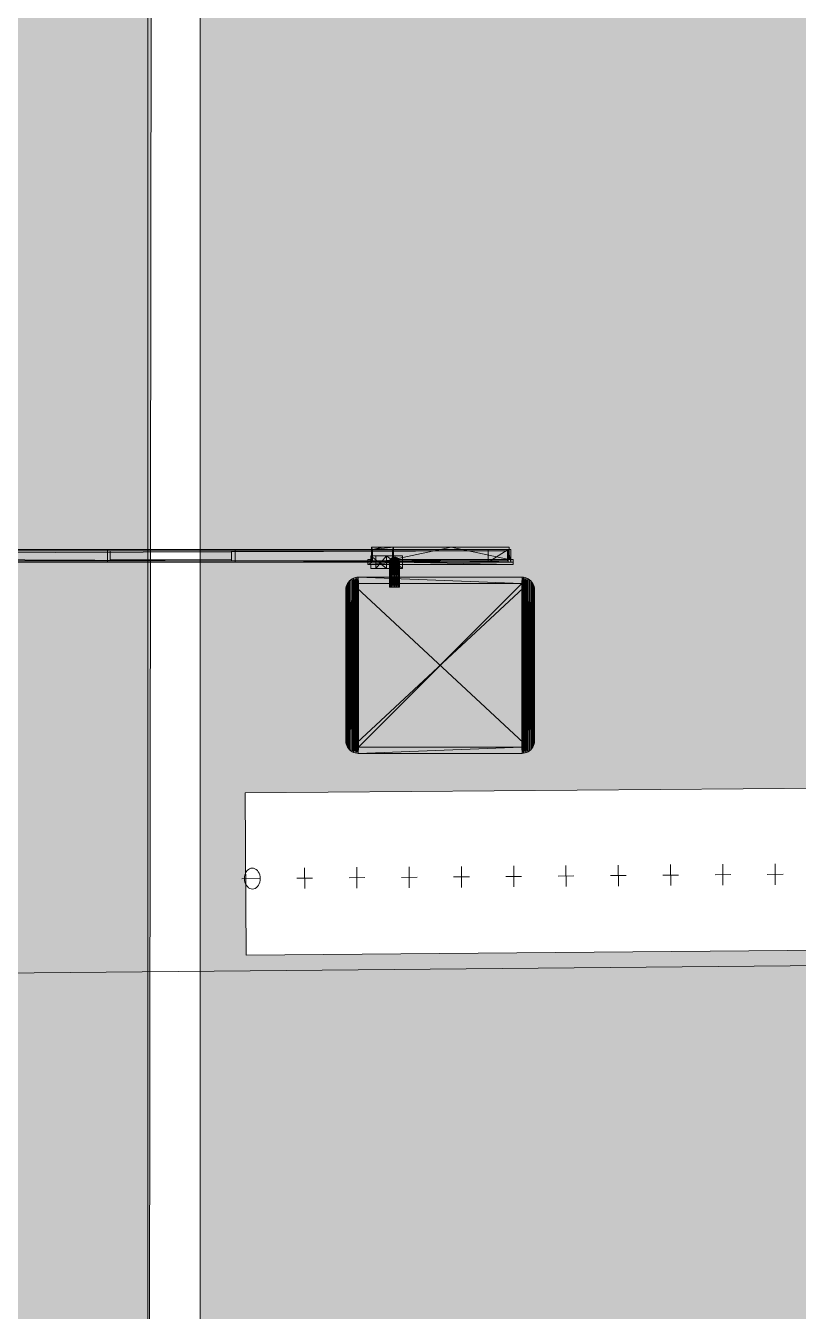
# Model space of a CAD drawing. Header units: millimetres. Extents: x 141848 to 1648660, y -465012 to -151356.
# Drawn here: x 217628 to 219102, y -272059 to -269607 of the extents above; entities that cross this region are included whole.
import ezdxf

# ---------------------------------------------------------------- set-up
doc = ezdxf.new("R2010")
doc.units = ezdxf.units.MM
doc.header["$MEASUREMENT"] = 0
doc.linetypes.add('Points tirets', pattern=[335.138881, 176.388884, -88.194442, 0, -70.555556])
doc.linetypes.add('Wipeout_Contour', pattern=[1000, 0, -1000])
for name, color, linetype in [('Divers - Dessin général', 7, 'Continuous'), ('Sols_ Dalles', 7, 'Continuous'), ('Structure - Murs extérieurs', 7, 'Continuous'), ('TopoAlt', 7, 'Continuous')]:
    doc.layers.add(name, color=color, linetype=linetype)

# ---------------------------------------------------------------- blocks, each defined once
blk = doc.blocks.new('Garde-corps_7_2')
at = {"color": 7, "linetype": 'Continuous', "lineweight": 5}
for p, q in [((218160.2, -271213.1), (218160.6, -271253.1)), ((218260, -271212.3), (218260.3, -271252.3)), ((218359.8, -271211.4), (218360.1, -271251.4)), ((218459.5, -271210.6), (218459.8, -271250.6)), ((218559.3, -271209.8), (218559.6, -271249.8)), ((218659, -271209), (218659.4, -271249)), ((218758.8, -271208.2), (218759.1, -271248.2)), ((218858.5, -271207.3), (218858.9, -271247.3)), ((218958.3, -271206.5), (218958.6, -271246.5)), ((219058.1, -271205.7), (219058.4, -271245.7)), ((218175.4, -271232.9), (218145.4, -271233.2)), ((218275.2, -271232.1), (218245.2, -271232.4)), ((218374.9, -271231.3), (218344.9, -271231.6)), ((218474.7, -271230.5), (218444.7, -271230.7)), ((218574.4, -271229.7), (218544.4, -271229.9)), ((218674.2, -271228.9), (218644.2, -271229.1)), ((218773.9, -271228), (218743.9, -271228.3)), ((218873.7, -271227.2), (218843.7, -271227.5)), ((218973.5, -271226.4), (218943.5, -271226.6)), ((219073.2, -271225.6), (219043.2, -271225.8))]:
    blk.add_line(p, q, dxfattribs=at)
at = {"color": 7, "linetype": 'Points tirets', "lineweight": 5}
blk.add_line((218040.7, -271234.1), (218075.7, -271233.8), dxfattribs=at)
at = {"color": 7, "linetype": 'Continuous', "lineweight": 5, "flags": 128}
blk.add_lwpolyline([(218060.8, -271253.9), (218063.4, -271253.6), (218065.9, -271252.6), (218068.3, -271251.2), (218070.4, -271249.1), (218072.3, -271246.7), (218073.7, -271243.8), (218074.8, -271240.6), (218075.5, -271237.2), (218075.7, -271233.8), (218075.4, -271230.3), (218074.7, -271226.9), (218073.6, -271223.8), (218072, -271220.9), (218070.2, -271218.5), (218068, -271216.5), (218065.6, -271215.1), (218063.1, -271214.2), (218060.5, -271213.9), (218057.9, -271214.2), (218055.4, -271215.1), (218053, -271216.6), (218050.9, -271218.7), (218049.1, -271221.1), (218047.6, -271224), (218046.5, -271227.2), (218045.9, -271230.5), (218045.7, -271234), (218045.9, -271237.5), (218046.6, -271240.8), (218047.7, -271244), (218049.3, -271246.8), (218051.1, -271249.3), (218053.3, -271251.3), (218055.7, -271252.7), (218058.2, -271253.6)], close=True, dxfattribs=at)
blk = doc.blocks.new('Garde-corps_9_2')
at = {"color": 7, "linetype": 'Continuous', "lineweight": 5}
for p, q in [((218160.2, -271213.1), (218160.6, -271253.1)), ((218260, -271212.3), (218260.3, -271252.3)), ((218359.8, -271211.4), (218360.1, -271251.4)), ((218459.5, -271210.6), (218459.8, -271250.6)), ((218559.3, -271209.8), (218559.6, -271249.8)), ((218659, -271209), (218659.4, -271249)), ((218758.8, -271208.2), (218759.1, -271248.2)), ((218858.5, -271207.3), (218858.9, -271247.3)), ((218958.3, -271206.5), (218958.6, -271246.5)), ((219058.1, -271205.7), (219058.4, -271245.7)), ((218175.4, -271232.9), (218145.4, -271233.2)), ((218275.2, -271232.1), (218245.2, -271232.4)), ((218374.9, -271231.3), (218344.9, -271231.6)), ((218474.7, -271230.5), (218444.7, -271230.7)), ((218574.4, -271229.7), (218544.4, -271229.9)), ((218674.2, -271228.9), (218644.2, -271229.1)), ((218773.9, -271228), (218743.9, -271228.3)), ((218873.7, -271227.2), (218843.7, -271227.5)), ((218973.5, -271226.4), (218943.5, -271226.6)), ((219073.2, -271225.6), (219043.2, -271225.8))]:
    blk.add_line(p, q, dxfattribs=at)
at = {"color": 7, "linetype": 'Points tirets', "lineweight": 5}
blk.add_line((218040.7, -271234.1), (218075.7, -271233.8), dxfattribs=at)
at = {"color": 7, "linetype": 'Continuous', "lineweight": 5, "flags": 128}
blk.add_lwpolyline([(218060.8, -271253.9), (218063.4, -271253.6), (218065.9, -271252.6), (218068.3, -271251.2), (218070.4, -271249.1), (218072.3, -271246.7), (218073.7, -271243.8), (218074.8, -271240.6), (218075.5, -271237.2), (218075.7, -271233.8), (218075.4, -271230.3), (218074.7, -271226.9), (218073.6, -271223.8), (218072, -271220.9), (218070.2, -271218.5), (218068, -271216.5), (218065.6, -271215.1), (218063.1, -271214.2), (218060.5, -271213.9), (218057.9, -271214.2), (218055.4, -271215.1), (218053, -271216.6), (218050.9, -271218.7), (218049.1, -271221.1), (218047.6, -271224), (218046.5, -271227.2), (218045.9, -271230.5), (218045.7, -271234), (218045.9, -271237.5), (218046.6, -271240.8), (218047.7, -271244), (218049.3, -271246.8), (218051.1, -271249.3), (218053.3, -271251.3), (218055.7, -271252.7), (218058.2, -271253.6)], close=True, dxfattribs=at)

msp = doc.modelspace()

# ---------------------------------------------------------------- hatches: boundary and pattern name
at = {"linetype": 'Continuous', "lineweight": 0, "true_color": 0x6f6f6f}
h = msp.add_hatch(color=8, dxfattribs=at)
h.paths.add_polyline_path([(141848.442, -275935.042), (141848.442, -295062.571), (269220.821, -293826.868), (269220.821, -270902.734), (268763.049, -270902.734), (254213.6, -271040.575), (254213.6, -163437.635), (153156.2, -163437.635), (153156.2, -271040.575), (153182.962, -271040.57), (153183.146, -272000.514, -0.40942736), (149183.681, -275935.042)])
h.paths.add_polyline_path([(158435.584, -260639.953), (155145.584, -260639.953), (155145.584, -248364.953), (155145.584, -243089.974), (155145.584, -242189.974), (158435.584, -242189.974)], flags=0)
h.paths.add_polyline_path([(196775.042, -260810.571), (196775.042, -222495.57), (186955.542, -222495.57), (186955.542, -218295.57), (196754.55, -218295.57), (196754.55, -208495.57), (196754.55, -204495.57), (193355.542, -204495.57), (193355.542, -201780.57), (193355.542, -195161.535), (195576.034, -195161.535), (195576.034, -189810.571), (217850.068, -189810.571), (217850.068, -262266.885), (245610.045, -262266.885), (245610.045, -253395.571), (245626.034, -253395.571), (246426.034, -253395.571), (247826.034, -253395.571), (247826.034, -248005.571), (247826.034, -246605.571), (245626.034, -246605.571), (245610.045, -246605.571), (245610.045, -171995.57), (212806.28, -171995.57), (161503.433, -171995.57), (161503.433, -193810.571), (161503.433, -230015.57), (161503.433, -260810.571)], flags=0)
h.paths.add_polyline_path([(162737.042, -269433.913, -0.09031866), (162858.773, -268727.623, -0.20144873), (163912.639, -267592.74, -0.10421145), (164718.006, -267415.055), (165317.979, -267409.371, -0.10404461), (166125.354, -267571.244, -0.23825546), (167284.257, -268953.318, -0.05518862), (167336.836, -269390.334), (167338.931, -269611.438), (167351.046, -270890.267), (167092.583, -271892.761, -0.26794919), (165370.083, -272909.124), (164770.11, -272914.808, -0.19371746), (163379.252, -272370.185, -0.07056876), (163028.663, -271931.262, -0.1316525), (162751.253, -270933.845)], flags=0)
h.paths.add_polyline_path([(173316.986, -273599.031), (173316.986, -273452.052), (173330.488, -267377.824, -0.3805567), (175316.986, -265609.826), (175394.714, -265609.826), (175394.714, -270609.826), (190394.714, -270609.826), (190394.714, -265609.826), (195356.191, -265609.826, -0.41421356), (196856.191, -267109.826), (196856.191, -273660.699, -0.34550161), (195137.285, -275433.432), (175327.752, -275599.002, -0.4157911)], flags=0)
h.paths.add_polyline_path([(205510.093, -271504.083, -0.13447393), (205230.948, -270484.937), (205230.948, -268984.937, -0.41421356), (207230.948, -266984.937), (207830.948, -266984.937, -0.41421356), (209830.948, -268984.937), (209830.948, -270484.937, -0.12882035), (209574.03, -271465.581, -0.27093629), (207830.948, -272484.937), (207230.948, -272484.937, -0.26498)], flags=0)
h.paths.add_polyline_path([(217862.687, -273329.325), (217869.949, -267730.336, -0.09856151), (218100.718, -266943.721), (218117.681, -266951.545, -0.258849), (219955.479, -265605.827), (219953.141, -265587.294), (220637.569, -265587.294), (220637.569, -265687.294), (220637.569, -270687.294), (250537.569, -270687.294), (250537.569, -265687.294), (252208.004, -265687.294), (254186.294, -265687.294), (254186.294, -267687.294), (254186.294, -271062.255, 0.00134576), (254186.323, -271073.021), (254197.209, -273095.233, -0.41421356), (252208.004, -275105.97), (243484.534, -275105.97, -0.00518896), (243431.438, -275116.103), (235447.992, -275196.191), (220071.012, -275253.24, -0.38655333), (217873.089, -273475.385, -0.02518922)], flags=0)
at = {"layer": 'Sols_ Dalles', "linetype": 'Continuous', "lineweight": 0, "true_color": 0x2e271c}
msp.add_hatch(color=250, dxfattribs=at).paths.add_polyline_path([(217961.309, -273253.269, 0.4157911), (219972.076, -275253.24), (252109.067, -275105.97, 0.41421356), (254098.272, -273095.233), (254087.386, -271073.021, -0.00134576), (254087.357, -271062.255), (254087.357, -267687.294), (254087.357, -265687.294), (250537.569, -265687.294), (250537.569, -270787.292), (250537.729, -271092.129), (250548.615, -273114.341), (220537.569, -273253.269), (220537.569, -270687.294), (220537.569, -265687.294), (219961.309, -265687.294, 0.25884891), (218113.763, -267154.752, 0.09856162), (217961.309, -267920.633)])

# ---------------------------------------------------------------- linework, layer by layer
at = {"color": 9, "linetype": 'Continuous', "lineweight": 5}
msp.add_lwpolyline([(217873.089, -273475.385, 0.38655333), (220071.012, -275253.24), (235447.992, -275196.191), (243431.438, -275116.103, 0.00518896), (243484.534, -275105.97), (252208.004, -275105.97, 0.41421356), (254197.209, -273095.233), (254186.323, -271073.021, -0.00134576), (254186.294, -271062.255), (254186.294, -267687.294), (254186.294, -265687.294), (252208.004, -265687.294), (250537.569, -265687.294), (250537.569, -270687.294), (220637.569, -270687.294), (220637.569, -265687.294), (220637.569, -265587.294), (219953.141, -265587.294), (219955.479, -265605.827, 0.258849), (218117.681, -266951.545), (218100.718, -266943.721, 0.09856151), (217869.949, -267730.336), (217862.687, -273329.325, 0.02518922)], format="xyb", close=True, dxfattribs=at)
at = {"color": 7, "linetype": 'Continuous', "lineweight": 20, "flags": 128}
for points in [[(218028.065, -270606.21), (213478.263, -270606.21)], [(218028.065, -270627.746), (213478.263, -270606.21)], [(217784.369, -270606.21), (218028.065, -270606.21)], [(218028.065, -270606.21), (217817.916, -270606.21)], [(218548.525, -270606.21), (218028.065, -270606.21)], [(218329.825, -270601.41), (218309.017, -270601.41), (218288.221, -270601.41)], [(218288.221, -270625.41), (218288.221, -270601.41)], [(218290.105, -270606.21), (218288.221, -270601.41)], [(218290.105, -270606.21), (218288.221, -270625.41)], [(218329.825, -270601.41), (218290.105, -270606.21)], [(218309.017, -270601.41), (218290.105, -270606.21)], [(218327.929, -270606.21), (218290.105, -270606.21)], [(218290.105, -270630.21), (218290.105, -270606.21)], [(218327.929, -270606.21), (218329.825, -270601.41)], [(218327.929, -270606.21), (218327.929, -270630.21)], [(218329.825, -270625.41), (218327.929, -270606.21)], [(218329.825, -270601.41), (218440.117, -270601.41), (218550.409, -270601.41)], [(218550.409, -270625.41), (218440.117, -270601.41), (218329.825, -270625.41)], [(218329.825, -270601.41), (218329.825, -270625.41)], [(218548.525, -270606.21), (218510.701, -270630.21)], [(218510.701, -270606.21), (218510.701, -270630.21)], [(218548.525, -270606.21), (218510.701, -270606.21)], [(218554.033, -270630.21), (218548.525, -270606.21)], [(218554.033, -270606.21), (218548.525, -270606.21)], [(218548.525, -270630.21), (218548.525, -270606.21)], [(218548.525, -270606.21), (218548.525, -270630.21)], [(218550.409, -270601.41), (218550.409, -270625.41)], [(218554.033, -270630.21), (218554.033, -270606.21)], [(213477.317, -270608.61), (218021.113, -270608.61)], [(218021.113, -270610.603), (213477.317, -270627.81)], [(213477.317, -270627.81), (218021.113, -270627.81)], [(218028.065, -270630.21), (213478.263, -270630.21)], [(218028.065, -270608.494), (217784.369, -270609.648)], [(217784.369, -270630.21), (218001.992, -270630.21)], [(217996.109, -270608.61), (217789.606, -270608.61)], [(218021.113, -270625.952), (217789.606, -270625.076)], [(218021.113, -270627.81), (217789.606, -270627.81)], [(218021.113, -270627.81), (217821.351, -270627.81)], [(218021.113, -270608.61), (218547.577, -270608.61)], [(218547.577, -270608.61), (218021.113, -270610.603)], [(218021.113, -270627.81), (218547.577, -270627.81)], [(218548.525, -270630.21), (218028.065, -270627.746)], [(218548.525, -270630.21), (218028.065, -270630.21)], [(218280.661, -270635.01), (218280.661, -270630.21), (218280.661, -270625.41)], [(218280.661, -270625.41), (218288.221, -270625.41)], [(218288.221, -270625.41), (218280.661, -270630.21)], [(218280.661, -270630.21), (218290.105, -270630.21), (218327.929, -270630.21), (218337.385, -270630.21)], [(218290.105, -270630.21), (218280.661, -270635.01)], [(218337.385, -270630.21), (218280.661, -270635.01)], [(218316.853, -270642.21), (218286.853, -270618.21)], [(218316.853, -270618.21), (218286.853, -270618.21)], [(218286.853, -270618.21), (218286.853, -270642.21)], [(218290.105, -270630.21), (218288.221, -270625.41)], [(218327.929, -270626.095), (218290.105, -270630.21)], [(218295.937, -270618.21), (218316.853, -270618.21)], [(218295.937, -270618.21), (218316.853, -270618.21)], [(218316.853, -270618.21), (218295.937, -270642.21)], [(218295.937, -270642.21), (218295.937, -270618.21)], [(218316.853, -270618.21), (218346.853, -270618.21)], [(218346.853, -270642.21), (218316.853, -270618.21)], [(218316.853, -270642.21), (218316.853, -270618.21)], [(218316.853, -270642.21), (218316.853, -270618.21)], [(218322.289, -270630.09), (218322.649, -270627.834), (218323.645, -270626.286), (218325.193, -270625.674)], [(218322.649, -270627.606), (218322.289, -270630.09)], [(218322.289, -270678.21), (218322.289, -270654.21), (218322.289, -270651.066), (218322.289, -270647.97), (218322.289, -270644.982), (218322.289, -270642.15), (218322.289, -270639.522), (218322.289, -270637.158), (218322.289, -270635.07), (218322.289, -270633.318), (218322.289, -270631.926), (218322.289, -270630.906), (218322.289, -270630.294), (218322.289, -270630.09)], [(218322.289, -270630.09), (218322.589, -270632.574)], [(218322.289, -270630.294), (218322.589, -270632.766), (218323.513, -270635.082), (218325.013, -270637.074), (218326.993, -270638.61), (218329.285, -270639.594), (218331.769, -270639.954), (218334.253, -270639.666), (218336.581, -270638.742), (218338.597, -270637.242), (218340.145, -270635.286), (218341.129, -270633.006), (218341.489, -270630.534)], [(218322.589, -270632.574), (218322.289, -270630.294)], [(218322.289, -270630.906), (218322.589, -270633.318), (218323.513, -270635.574), (218325.013, -270637.518), (218326.993, -270639.018), (218329.285, -270639.978), (218331.769, -270640.326), (218334.253, -270640.038), (218336.581, -270639.138), (218338.597, -270637.686), (218340.145, -270635.778), (218341.129, -270633.546), (218341.489, -270631.146)], [(218323.513, -270634.902), (218322.589, -270632.766), (218322.289, -270630.906)], [(218322.289, -270631.926), (218322.589, -270634.23), (218323.513, -270636.378), (218325.013, -270638.238), (218326.993, -270639.678), (218329.285, -270640.59), (218331.769, -270640.926), (218334.253, -270640.65), (218336.581, -270639.786), (218338.597, -270638.406), (218340.145, -270636.582), (218341.129, -270634.446), (218341.489, -270632.154)], [(218325.013, -270636.906), (218323.513, -270635.082), (218322.589, -270633.318), (218322.289, -270631.926)], [(218341.477, -270630.413), (218341.201, -270628.062), (218340.265, -270625.758), (218338.765, -270623.754), (218336.797, -270622.218), (218334.493, -270621.234), (218332.021, -270620.874), (218329.525, -270621.174), (218327.197, -270622.098), (218325.193, -270623.586), (218323.645, -270625.542), (218322.649, -270627.834), (218322.303, -270630.202)], [(218322.305, -270630.217), (218322.649, -270628.506), (218323.645, -270627.498), (218325.193, -270627.462)], [(218341.437, -270630.691), (218341.201, -270628.734), (218340.265, -270626.49), (218338.765, -270624.546), (218336.797, -270623.046), (218334.493, -270622.086), (218332.021, -270621.738), (218329.525, -270622.026), (218327.197, -270622.926), (218325.193, -270624.378), (218323.645, -270626.286), (218322.649, -270628.506), (218322.344, -270630.542)], [(218322.358, -270630.662), (218322.649, -270629.634), (218323.645, -270629.166), (218325.193, -270629.706)], [(218341.368, -270631.168), (218341.201, -270629.85), (218340.265, -270627.69), (218338.765, -270625.83), (218336.797, -270624.402), (218334.493, -270623.478), (218332.021, -270623.154), (218329.525, -270623.418), (218327.197, -270624.282), (218325.193, -270625.674), (218323.645, -270627.498), (218322.649, -270629.634), (218322.415, -270631.128)], [(218322.466, -270631.554), (218322.649, -270631.17), (218323.645, -270631.266), (218325.193, -270632.37)], [(218341.267, -270631.863), (218341.201, -270631.374), (218340.265, -270629.358), (218338.765, -270627.606), (218336.797, -270626.262), (218334.493, -270625.41), (218332.021, -270625.098), (218329.525, -270625.35), (218327.197, -270626.154), (218325.193, -270627.462), (218323.645, -270629.166), (218322.649, -270631.17), (218322.516, -270631.966)], [(218322.649, -270627.606), (218322.589, -270632.574)], [(218322.649, -270627.606), (218323.645, -270625.542), (218325.193, -270624.378)], [(218323.645, -270625.302), (218322.649, -270627.606)], [(218322.649, -270632.725), (218322.649, -270631.17), (218322.649, -270629.634), (218322.649, -270628.506), (218322.649, -270627.834), (218322.649, -270627.606)], [(218322.649, -270627.606), (218323.513, -270634.902)], [(218341.052, -270632.996), (218340.265, -270631.434), (218338.765, -270629.838), (218336.797, -270628.614), (218334.493, -270627.822), (218332.021, -270627.534), (218329.525, -270627.774), (218327.197, -270628.518), (218325.193, -270629.706), (218323.645, -270631.266), (218322.736, -270632.943)], [(218340.49, -270634.312), (218340.265, -270633.918), (218338.765, -270632.49), (218336.797, -270631.398), (218334.493, -270630.69), (218332.021, -270630.438), (218329.525, -270630.642), (218327.197, -270631.302), (218325.193, -270632.37), (218323.645, -270633.762), (218323.291, -270634.342)], [(218323.645, -270625.302), (218323.513, -270634.902)], [(218325.193, -270623.334), (218323.645, -270625.302)], [(218323.645, -270625.302), (218325.193, -270623.586)], [(218323.645, -270635.078), (218323.645, -270633.762), (218323.645, -270631.266), (218323.645, -270629.166), (218323.645, -270627.498), (218323.645, -270626.286), (218323.645, -270625.542), (218323.645, -270625.302)], [(218323.645, -270625.302), (218325.013, -270636.906)], [(218325.193, -270623.334), (218325.013, -270636.906)], [(218332.021, -270620.61), (218329.525, -270621.174), (218327.197, -270622.926), (218325.193, -270625.674)], [(218332.021, -270620.874), (218329.525, -270622.026), (218327.197, -270624.282), (218325.193, -270627.462)], [(218329.525, -270620.91), (218327.197, -270622.098), (218325.193, -270624.378)], [(218332.021, -270621.738), (218329.525, -270623.418), (218327.197, -270626.154), (218325.193, -270629.706)], [(218327.197, -270621.834), (218325.193, -270623.586)], [(218332.021, -270623.154), (218329.525, -270625.35), (218327.197, -270628.518), (218325.193, -270632.37)], [(218325.193, -270637.048), (218325.193, -270635.406), (218325.193, -270632.37), (218325.193, -270629.706), (218325.193, -270627.462), (218325.193, -270625.674), (218325.193, -270624.378), (218325.193, -270623.586), (218325.193, -270623.334)], [(218325.193, -270623.334), (218326.993, -270638.466)], [(218332.021, -270625.098), (218329.525, -270627.774), (218327.197, -270631.302), (218325.193, -270635.406)], [(218332.021, -270627.534), (218329.525, -270630.642), (218327.197, -270634.494), (218325.782, -270637.511)], [(218332.021, -270630.438), (218329.525, -270633.93), (218327.197, -270638.01), (218326.99, -270638.463)], [(218327.197, -270621.834), (218326.993, -270638.466)], [(218329.525, -270620.91), (218327.197, -270621.834)], [(218327.197, -270638.553), (218327.197, -270638.01), (218327.197, -270634.494), (218327.197, -270631.302), (218327.197, -270628.518), (218327.197, -270626.154), (218327.197, -270624.282), (218327.197, -270622.926), (218327.197, -270622.098), (218327.197, -270621.834)], [(218327.197, -270621.834), (218329.285, -270639.45)], [(218329.825, -270625.41), (218327.929, -270630.21)], [(218337.385, -270625.41), (218327.929, -270630.21)], [(218334.493, -270630.69), (218332.021, -270633.75), (218329.525, -270637.554), (218328.641, -270639.173)], [(218329.525, -270620.91), (218329.285, -270639.45)], [(218332.021, -270620.61), (218329.525, -270620.91), (218329.525, -270621.174), (218329.525, -270622.026), (218329.525, -270623.418), (218329.525, -270625.35), (218329.525, -270627.774), (218329.525, -270630.642), (218329.525, -270633.93), (218329.525, -270637.554), (218329.525, -270639.485)], [(218329.525, -270620.91), (218331.769, -270639.81)], [(218329.825, -270625.41), (218337.385, -270625.41)], [(218330.638, -270639.646), (218332.021, -270637.398), (218334.493, -270633.966), (218336.797, -270631.398), (218338.765, -270629.838), (218340.265, -270629.358), (218341.201, -270629.85), (218341.422, -270630.792)], [(218332.021, -270620.61), (218331.769, -270639.81)], [(218338.765, -270625.83), (218336.797, -270623.046), (218334.493, -270621.234), (218332.021, -270620.61)], [(218332.021, -270620.61), (218332.021, -270620.874), (218332.021, -270621.738), (218332.021, -270623.154), (218332.021, -270625.098), (218332.021, -270627.534), (218332.021, -270630.438), (218332.021, -270633.75), (218332.021, -270637.398), (218332.021, -270639.779)], [(218334.493, -270620.97), (218332.021, -270620.61)], [(218332.021, -270620.61), (218334.253, -270639.51)], [(218338.765, -270627.606), (218336.797, -270624.402), (218334.493, -270622.086), (218332.021, -270620.874)], [(218338.765, -270629.838), (218336.797, -270626.262), (218334.493, -270623.478), (218332.021, -270621.738)], [(218336.797, -270628.614), (218334.493, -270625.41), (218332.021, -270623.154)], [(218336.797, -270631.398), (218334.493, -270627.822), (218332.021, -270625.098)], [(218334.493, -270630.69), (218332.021, -270627.534)], [(218333.137, -270639.645), (218334.493, -270637.578), (218336.797, -270634.566), (218338.765, -270632.49), (218340.265, -270631.434), (218341.201, -270631.374), (218341.303, -270631.617)], [(218334.493, -270620.97), (218334.253, -270639.51)], [(218334.493, -270620.97), (218334.493, -270621.234), (218334.493, -270622.086), (218334.493, -270623.478), (218334.493, -270625.41), (218334.493, -270627.822), (218334.493, -270630.69), (218334.493, -270633.966), (218334.493, -270637.578), (218334.493, -270639.415)], [(218338.765, -270624.546), (218336.797, -270622.218), (218334.493, -270620.97)], [(218334.493, -270620.97), (218336.581, -270638.586)], [(218336.797, -270621.954), (218336.581, -270638.586)], [(218336.797, -270621.954), (218336.797, -270622.218), (218336.797, -270623.046), (218336.797, -270624.402), (218336.797, -270626.262), (218336.797, -270628.614), (218336.797, -270631.398), (218336.797, -270634.566), (218336.797, -270638.082), (218336.797, -270638.425)], [(218338.765, -270623.754), (218336.797, -270621.954)], [(218336.797, -270621.954), (218338.597, -270637.086)], [(218338.765, -270623.514), (218336.797, -270621.954)], [(218337.385, -270625.41), (218557.981, -270625.41)], [(218557.981, -270630.21), (218337.385, -270625.41)], [(218337.385, -270625.41), (218337.385, -270630.21), (218337.385, -270635.01)], [(218337.385, -270630.21), (218557.981, -270630.21)], [(218557.981, -270635.01), (218337.385, -270630.21)], [(218338.765, -270623.514), (218338.597, -270637.086)], [(218341.489, -270632.154), (218341.129, -270633.546), (218340.145, -270635.286), (218338.597, -270637.086)], [(218338.765, -270623.514), (218338.765, -270623.754), (218338.765, -270624.546), (218338.765, -270625.83), (218338.765, -270627.606), (218338.765, -270629.838), (218338.765, -270632.49), (218338.765, -270635.514), (218338.765, -270636.872)], [(218338.765, -270623.514), (218340.265, -270625.518)], [(218338.765, -270623.514), (218340.145, -270635.118)], [(218338.765, -270623.754), (218340.265, -270625.518)], [(218338.765, -270624.546), (218340.265, -270625.758), (218341.201, -270627.846)], [(218338.765, -270625.83), (218340.265, -270626.49), (218341.201, -270628.062), (218341.477, -270630.21)], [(218338.765, -270627.606), (218340.265, -270627.69), (218341.201, -270628.734), (218341.477, -270630.413)], [(218340.265, -270625.518), (218340.145, -270635.118)], [(218341.489, -270631.146), (218341.129, -270633.006), (218340.145, -270635.118)], [(218340.265, -270625.518), (218340.265, -270625.758), (218340.265, -270626.49), (218340.265, -270627.69), (218340.265, -270629.358), (218340.265, -270631.434), (218340.265, -270633.918), (218340.265, -270634.837)], [(218340.265, -270625.518), (218341.201, -270627.846)], [(218340.265, -270625.518), (218341.129, -270632.814)], [(218341.201, -270627.846), (218341.129, -270632.814)], [(218341.477, -270630.21), (218341.129, -270632.814)], [(218341.489, -270630.33), (218341.129, -270632.814)], [(218341.489, -270630.534), (218341.129, -270632.814)], [(218341.201, -270627.846), (218341.201, -270628.062), (218341.201, -270628.734), (218341.201, -270629.85), (218341.201, -270631.374), (218341.201, -270632.317)], [(218341.201, -270627.846), (218341.477, -270630.21)], [(218341.477, -270630.21), (218341.477, -270630.413)], [(218341.477, -270630.21), (218341.489, -270630.33)], [(218341.489, -270678.21), (218341.489, -270654.21), (218341.489, -270651.09), (218341.489, -270648.03), (218341.489, -270645.078), (218341.489, -270642.27), (218341.489, -270639.678), (218341.489, -270637.326), (218341.489, -270635.262), (218341.489, -270633.534), (218341.489, -270632.154), (218341.489, -270631.146), (218341.489, -270630.534), (218341.489, -270630.33)], [(218346.853, -270642.21), (218346.853, -270618.21)], [(218510.701, -270630.21), (218548.525, -270630.21)], [(218547.577, -270608.61), (218547.577, -270627.81)], [(218554.033, -270630.21), (218548.525, -270630.21)], [(218557.981, -270625.41), (218557.981, -270630.21), (218557.981, -270635.01)], [(218337.385, -270635.01), (218280.661, -270635.01)], [(218286.853, -270642.21), (218316.853, -270642.21)], [(218295.937, -270642.21), (218316.853, -270642.21)], [(218316.853, -270642.21), (218346.853, -270642.21)], [(218322.289, -270678.21), (218322.589, -270654.294), (218322.589, -270651.39), (218322.589, -270648.618), (218322.589, -270645.93), (218322.589, -270643.398), (218322.589, -270641.046), (218322.589, -270638.922), (218322.589, -270637.05), (218322.589, -270635.478), (218322.589, -270634.23), (218322.589, -270633.318), (218322.589, -270632.766), (218322.589, -270632.574)], [(218322.289, -270633.318), (218322.589, -270635.478), (218323.513, -270637.494), (218325.013, -270639.246), (218326.993, -270640.59), (218329.285, -270641.442), (218331.769, -270641.754), (218334.253, -270641.502), (218336.581, -270640.698), (218338.597, -270639.39), (218340.145, -270637.686), (218341.129, -270635.682), (218341.489, -270633.534)], [(218325.013, -270637.074), (218323.513, -270635.574), (218322.589, -270634.23), (218322.289, -270633.318)], [(218322.289, -270635.07), (218322.589, -270637.05), (218323.513, -270638.898), (218325.013, -270640.494), (218326.993, -270641.73), (218329.285, -270642.522), (218331.769, -270642.798), (218334.253, -270642.57), (218336.581, -270641.826), (218338.597, -270640.638), (218340.145, -270639.066), (218341.129, -270637.242), (218341.489, -270635.262)], [(218325.013, -270637.518), (218323.513, -270636.378), (218322.589, -270635.478), (218322.289, -270635.07)], [(218325.013, -270638.238), (218323.513, -270637.494), (218322.589, -270637.05), (218322.289, -270637.158)], [(218322.289, -270637.158), (218322.589, -270638.922), (218323.513, -270640.566), (218325.013, -270641.994), (218326.993, -270643.086), (218329.285, -270643.794), (218331.769, -270644.046), (218334.253, -270643.83), (218336.581, -270643.17), (218338.597, -270642.114), (218340.145, -270640.722), (218341.129, -270639.09), (218341.489, -270637.326)], [(218325.013, -270639.246), (218323.513, -270638.898), (218322.589, -270638.922), (218322.289, -270639.522)], [(218322.289, -270639.522), (218322.589, -270641.046), (218323.513, -270642.462), (218325.013, -270643.686), (218326.993, -270644.634), (218329.285, -270645.234), (218331.769, -270645.462), (218334.253, -270645.282), (218336.581, -270644.706), (218338.597, -270643.794), (218340.145, -270642.594), (218341.129, -270641.19), (218341.489, -270639.678)], [(218325.013, -270640.494), (218323.513, -270640.566), (218322.589, -270641.046), (218322.289, -270642.15)], [(218326.993, -270641.73), (218325.013, -270641.994), (218323.513, -270642.462), (218322.589, -270643.398), (218322.289, -270644.982)], [(218322.289, -270642.15), (218322.589, -270643.398), (218323.513, -270644.562), (218325.013, -270645.57), (218326.993, -270646.35), (218329.285, -270646.842), (218331.769, -270647.022), (218334.253, -270646.878), (218336.581, -270646.41), (218338.597, -270645.654), (218340.145, -270644.67), (218341.129, -270643.518), (218341.489, -270642.27)], [(218326.993, -270643.086), (218325.013, -270643.686), (218323.513, -270644.562), (218322.589, -270645.93), (218322.289, -270647.97)], [(218322.289, -270644.982), (218322.589, -270645.93), (218323.513, -270646.83), (218325.013, -270647.598), (218326.993, -270648.186), (218329.285, -270648.57), (218331.769, -270648.702), (218334.253, -270648.594), (218336.581, -270648.234), (218338.597, -270647.658), (218340.145, -270646.914), (218341.129, -270646.026), (218341.489, -270645.078)], [(218325.013, -270645.57), (218323.513, -270646.83), (218322.589, -270648.618), (218322.289, -270651.066)], [(218325.013, -270647.598), (218323.513, -270649.218), (218322.589, -270651.39), (218322.289, -270654.21)], [(218322.289, -270647.97), (218322.589, -270648.618), (218323.513, -270649.218), (218325.013, -270649.734), (218326.993, -270650.142), (218329.285, -270650.394), (218331.769, -270650.49), (218334.253, -270650.418), (218336.581, -270650.166), (218338.597, -270649.782), (218340.145, -270649.266), (218341.129, -270648.678), (218341.489, -270648.03)], [(218322.289, -270651.066), (218322.589, -270651.39), (218323.513, -270651.69), (218325.013, -270651.954), (218326.993, -270652.158), (218329.285, -270652.29), (218331.769, -270652.338), (218334.253, -270652.29), (218336.581, -270652.17), (218338.597, -270651.978), (218340.145, -270651.726), (218341.129, -270651.414), (218341.489, -270651.09)], [(218322.289, -270654.21), (218322.589, -270654.294), (218323.513, -270654.366), (218325.013, -270654.426), (218326.993, -270654.486), (218329.285, -270654.51), (218331.769, -270654.522), (218334.253, -270654.51), (218336.581, -270654.486), (218338.597, -270654.438), (218340.145, -270654.366), (218341.129, -270654.294), (218341.489, -270654.21)], [(218322.589, -270632.574), (218323.513, -270634.902)], [(218322.589, -270678.21), (218323.513, -270654.366), (218323.513, -270651.69), (218323.513, -270649.218), (218323.513, -270646.83), (218323.513, -270644.562), (218323.513, -270642.462), (218323.513, -270640.566), (218323.513, -270638.898), (218323.513, -270637.494), (218323.513, -270636.378), (218323.513, -270635.574), (218323.513, -270635.082), (218323.513, -270634.902)], [(218325.013, -270649.734), (218323.513, -270651.69), (218322.589, -270654.294)], [(218322.589, -270678.21), (218322.589, -270654.294)], [(218322.852, -270633.236), (218323.645, -270633.762), (218325.193, -270635.406)], [(218323.513, -270634.902), (218325.013, -270636.906)], [(218325.013, -270651.954), (218323.513, -270654.366)], [(218323.513, -270678.21), (218323.513, -270654.366)], [(218325.013, -270654.426), (218323.513, -270678.21)], [(218339.416, -270636.045), (218338.765, -270635.514), (218336.797, -270634.566), (218334.493, -270633.966), (218332.021, -270633.75), (218329.525, -270633.93), (218327.197, -270634.494), (218325.193, -270635.406), (218324.369, -270636.045)], [(218325.013, -270678.21), (218325.013, -270654.426), (218325.013, -270651.954), (218325.013, -270649.734), (218325.013, -270647.598), (218325.013, -270645.57), (218325.013, -270643.686), (218325.013, -270641.994), (218325.013, -270640.494), (218325.013, -270639.246), (218325.013, -270638.238), (218325.013, -270637.518), (218325.013, -270637.074), (218325.013, -270636.906)], [(218325.013, -270636.906), (218326.993, -270638.61), (218329.285, -270639.978), (218331.769, -270640.926)], [(218325.013, -270637.074), (218326.993, -270639.018), (218329.285, -270640.59), (218331.769, -270641.754)], [(218325.013, -270637.518), (218326.993, -270639.678), (218329.285, -270641.442), (218331.769, -270642.798)], [(218341.489, -270654.21), (218341.129, -270651.414), (218340.145, -270649.266), (218338.597, -270647.658), (218336.581, -270646.41), (218334.253, -270645.282), (218331.769, -270644.046), (218329.285, -270642.522), (218326.993, -270640.59), (218325.013, -270638.238)], [(218341.129, -270654.294), (218340.145, -270651.726), (218338.597, -270649.782), (218336.581, -270648.234), (218334.253, -270646.878), (218331.769, -270645.462), (218329.285, -270643.794), (218326.993, -270641.73), (218325.013, -270639.246)], [(218336.581, -270654.486), (218334.253, -270652.29), (218331.769, -270650.49), (218329.285, -270648.57), (218326.993, -270646.35), (218325.013, -270643.686)], [(218334.253, -270654.51), (218331.769, -270652.338), (218329.285, -270650.394), (218326.993, -270648.186), (218325.013, -270645.57)], [(218331.769, -270654.522), (218329.285, -270652.29), (218326.993, -270650.142), (218325.013, -270647.598)], [(218329.285, -270654.51), (218326.993, -270652.158), (218325.013, -270649.734)], [(218326.993, -270654.486), (218325.013, -270651.954)], [(218326.993, -270678.21), (218325.013, -270654.426)], [(218337.1, -270638.2), (218336.797, -270638.082), (218334.493, -270637.578), (218332.021, -270637.398), (218329.525, -270637.554), (218327.197, -270638.01), (218326.668, -270638.21)], [(218326.993, -270678.21), (218326.993, -270654.486), (218326.993, -270652.158), (218326.993, -270650.142), (218326.993, -270648.186), (218326.993, -270646.35), (218326.993, -270644.634), (218326.993, -270643.086), (218326.993, -270641.73), (218326.993, -270640.59), (218326.993, -270639.678), (218326.993, -270639.018), (218326.993, -270638.61), (218326.993, -270638.466)], [(218326.993, -270638.466), (218329.285, -270639.594), (218331.769, -270640.326)], [(218326.993, -270638.466), (218329.285, -270639.45), (218329.285, -270639.594), (218329.285, -270639.978), (218329.285, -270640.59), (218329.285, -270641.442), (218329.285, -270642.522), (218329.285, -270643.794), (218329.285, -270645.234), (218329.285, -270646.842), (218329.285, -270648.57), (218329.285, -270650.394), (218329.285, -270652.29), (218329.285, -270654.51), (218329.285, -270678.21)], [(218326.993, -270638.466), (218329.285, -270639.45)], [(218340.145, -270654.366), (218338.597, -270651.978), (218336.581, -270650.166), (218334.253, -270648.594), (218331.769, -270647.022), (218329.285, -270645.234), (218326.993, -270643.086)], [(218338.597, -270654.438), (218336.581, -270652.17), (218334.253, -270650.418), (218331.769, -270648.702), (218329.285, -270646.842), (218326.993, -270644.634)], [(218329.285, -270678.21), (218326.993, -270654.486)], [(218334.253, -270678.21), (218331.769, -270654.522), (218331.769, -270652.338), (218331.769, -270650.49), (218331.769, -270648.702), (218331.769, -270647.022), (218331.769, -270645.462), (218331.769, -270644.046), (218331.769, -270642.798), (218331.769, -270641.754), (218331.769, -270640.926), (218331.769, -270640.326), (218331.769, -270639.954), (218331.769, -270639.81), (218329.285, -270639.45)], [(218329.285, -270639.45), (218331.769, -270639.954)], [(218329.285, -270639.45), (218331.769, -270639.81)], [(218331.769, -270678.21), (218329.285, -270654.51)], [(218331.769, -270640.926), (218334.253, -270640.038), (218336.581, -270638.742), (218338.597, -270637.086)], [(218331.769, -270641.754), (218334.253, -270640.65), (218336.581, -270639.138), (218338.597, -270637.242)], [(218331.769, -270642.798), (218334.253, -270641.502), (218336.581, -270639.786), (218338.597, -270637.686)], [(218331.769, -270644.046), (218334.253, -270642.57), (218336.581, -270640.698), (218338.597, -270638.406)], [(218331.769, -270640.326), (218334.253, -270639.666), (218336.581, -270638.586)], [(218331.769, -270639.954), (218334.253, -270639.51)], [(218331.769, -270639.81), (218334.253, -270639.51)], [(218331.769, -270678.21), (218331.769, -270654.522)], [(218331.889, -270651.078), (218331.889, -270654.21)], [(218334.253, -270639.51), (218336.581, -270638.586)], [(218334.253, -270643.83), (218336.581, -270641.826), (218338.597, -270639.39)], [(218334.253, -270678.21), (218334.253, -270654.51), (218334.253, -270652.29), (218334.253, -270650.418), (218334.253, -270648.594), (218334.253, -270646.878), (218334.253, -270645.282), (218334.253, -270643.83), (218334.253, -270642.57), (218334.253, -270641.502), (218334.253, -270640.65), (218334.253, -270640.038), (218334.253, -270639.666), (218334.253, -270639.51)], [(218341.489, -270651.09), (218341.129, -270648.678), (218340.145, -270646.914), (218338.597, -270645.654), (218336.581, -270644.706), (218334.253, -270643.83)], [(218336.581, -270678.21), (218334.253, -270654.51)], [(218336.409, -270638.654), (218336.797, -270638.082), (218338.765, -270635.514), (218340.265, -270633.918), (218340.814, -270633.552)], [(218336.581, -270638.586), (218338.597, -270637.086)], [(218336.581, -270638.586), (218336.581, -270638.742), (218336.581, -270639.138), (218336.581, -270639.786), (218336.581, -270640.698), (218336.581, -270641.826), (218336.581, -270643.17), (218336.581, -270644.706), (218336.581, -270646.41), (218336.581, -270648.234), (218336.581, -270650.166), (218336.581, -270652.17), (218336.581, -270654.486), (218336.581, -270678.21)], [(218336.581, -270643.17), (218338.597, -270640.638)], [(218341.489, -270648.03), (218341.129, -270646.026), (218340.145, -270644.67), (218338.597, -270643.794), (218336.581, -270643.17)], [(218338.597, -270678.21), (218336.581, -270654.486)], [(218557.981, -270635.01), (218337.385, -270635.01)], [(218341.489, -270633.534), (218341.129, -270634.446), (218340.145, -270635.778), (218338.597, -270637.242)], [(218340.145, -270635.118), (218338.597, -270637.086)], [(218341.489, -270635.262), (218341.129, -270635.682), (218340.145, -270636.582), (218338.597, -270637.686)], [(218338.597, -270637.086), (218338.597, -270637.242), (218338.597, -270637.686), (218338.597, -270638.406), (218338.597, -270639.39), (218338.597, -270640.638), (218338.597, -270642.114), (218338.597, -270643.794), (218338.597, -270645.654), (218338.597, -270647.658), (218338.597, -270649.782), (218338.597, -270651.978), (218338.597, -270654.438), (218338.597, -270678.21)], [(218341.489, -270637.326), (218341.129, -270637.242), (218340.145, -270637.686), (218338.597, -270638.406)], [(218341.489, -270639.678), (218341.129, -270639.09), (218340.145, -270639.066), (218338.597, -270639.39)], [(218341.489, -270642.27), (218341.129, -270641.19), (218340.145, -270640.722), (218338.597, -270640.638)], [(218341.489, -270645.078), (218341.129, -270643.518), (218340.145, -270642.594), (218338.597, -270642.114)], [(218340.145, -270678.21), (218338.597, -270654.438)], [(218341.129, -270632.814), (218340.145, -270635.118)], [(218340.145, -270635.118), (218340.145, -270635.286), (218340.145, -270635.778), (218340.145, -270636.582), (218340.145, -270637.686), (218340.145, -270639.066), (218340.145, -270640.722), (218340.145, -270642.594), (218340.145, -270644.67), (218340.145, -270646.914), (218340.145, -270649.266), (218340.145, -270651.726), (218340.145, -270654.366), (218341.129, -270678.21)], [(218340.145, -270654.366), (218340.145, -270678.21)], [(218341.129, -270632.814), (218341.129, -270633.006), (218341.129, -270633.546), (218341.129, -270634.446), (218341.129, -270635.682), (218341.129, -270637.242), (218341.129, -270639.09), (218341.129, -270641.19), (218341.129, -270643.518), (218341.129, -270646.026), (218341.129, -270648.678), (218341.129, -270651.414), (218341.129, -270654.294), (218341.489, -270678.21)], [(218341.129, -270654.294), (218341.129, -270678.21)], [(218252.461, -270677.01), (218250.841, -270662.202)], [(218253.337, -270675.702), (218250.841, -270662.202)], [(218251.261, -270679.902), (218250.841, -270662.202)], [(218251.765, -270678.414), (218250.841, -270662.202)], [(218250.853, -270683.01), (218250.841, -270662.202)], [(218250.961, -270681.45), (218250.841, -270662.202)], [(218250.853, -270671.01), (218586.853, -270671.01)], [(218250.853, -270671.01), (218586.853, -270671.01)], [(218250.853, -270671.01), (218586.853, -270671.01)], [(218253.337, -270675.702), (218253.661, -270660.81)], [(218254.369, -270674.526), (218253.661, -270660.81)], [(218255.557, -270673.494), (218253.661, -270660.81)], [(218255.557, -270673.494), (218256.637, -270659.802)], [(218258.269, -270671.922), (218256.637, -270659.802)], [(218256.853, -270672.618), (218256.637, -270659.802)], [(218258.269, -270671.922), (218259.721, -270659.19)], [(218261.293, -270671.118), (218259.721, -270659.19)], [(218259.745, -270671.418), (218259.721, -270659.19)], [(218261.293, -270671.118), (218262.469, -270659.01)], [(218262.853, -270671.01), (218262.469, -270659.01)], [(218322.289, -270678.21), (218322.589, -270678.21), (218323.513, -270678.21), (218325.013, -270678.21), (218326.993, -270678.21), (218329.285, -270678.21), (218331.769, -270678.21), (218334.253, -270678.21), (218336.581, -270678.21), (218338.597, -270678.21), (218340.145, -270678.21), (218341.129, -270678.21), (218341.489, -270678.21)], [(218322.289, -270678.21), (218322.589, -270678.21), (218323.513, -270678.21), (218325.013, -270678.21), (218326.993, -270678.21), (218329.285, -270678.21), (218331.769, -270678.21), (218334.253, -270678.21), (218336.581, -270678.21), (218338.597, -270678.21), (218340.145, -270678.21), (218341.129, -270678.21), (218341.489, -270678.21)], [(218574.853, -270671.01), (218575.249, -270659.01)], [(218577.961, -270671.418), (218575.249, -270659.01)], [(218576.425, -270671.118), (218575.249, -270659.01)], [(218577.961, -270671.418), (218577.997, -270659.19)], [(218579.449, -270671.922), (218577.997, -270659.19)], [(218580.853, -270672.618), (218577.997, -270659.19)], [(218580.853, -270672.618), (218581.081, -270659.802)], [(218582.161, -270673.494), (218581.081, -270659.802)], [(218583.337, -270674.526), (218581.081, -270659.802)], [(218583.337, -270674.526), (218584.057, -270660.81)], [(218585.245, -270677.01), (218584.057, -270660.81)], [(218585.941, -270678.414), (218584.057, -270660.81)], [(218586.445, -270679.902), (218584.057, -270660.81)], [(218586.757, -270681.45), (218584.057, -270660.81)], [(218584.381, -270675.702), (218584.057, -270660.81)], [(218586.757, -270681.45), (218586.865, -270662.202)], [(218586.853, -270683.01), (218586.865, -270662.202)]]:
    msp.add_lwpolyline(points, dxfattribs=at)
at = {"color": 212, "linetype": 'Continuous', "lineweight": 5, "true_color": 0xcb00cc, "flags": 128}
for points in [[(217784.369, -270606.21), (217784.369, -270609.648), (217784.369, -270630.21)], [(218028.065, -270606.21), (217817.916, -270606.21), (217784.369, -270606.21)], [(218028.065, -270630.21), (218028.065, -270627.746), (218028.065, -270606.21)], [(217784.369, -270630.21), (218001.992, -270630.21), (218028.065, -270630.21)], [(218021.113, -270608.61), (217996.109, -270608.61), (217789.606, -270608.61)], [(217789.606, -270608.61), (217789.606, -270625.076), (217789.606, -270627.81)], [(217789.606, -270627.81), (217821.351, -270627.81), (218021.113, -270627.81)], [(218021.113, -270627.81), (218021.113, -270610.603), (218021.113, -270608.61)]]:
    msp.add_lwpolyline(points, dxfattribs=at)
at = {"color": 7, "linetype": 'Continuous', "lineweight": 20, "flags": 128}
for points in [[(218341.477, -270630.21), (218341.489, -270630.33), (218341.129, -270632.814), (218340.145, -270635.118), (218338.597, -270637.086), (218336.581, -270638.586), (218334.253, -270639.51), (218331.769, -270639.81), (218329.285, -270639.45), (218326.993, -270638.466), (218325.013, -270636.906), (218323.513, -270634.902), (218322.589, -270632.574), (218322.289, -270630.09), (218322.649, -270627.606), (218323.645, -270625.302), (218325.193, -270623.334), (218327.197, -270621.834), (218329.525, -270620.91), (218332.021, -270620.61), (218334.493, -270620.97), (218336.797, -270621.954), (218338.765, -270623.514), (218340.265, -270625.518), (218341.201, -270627.846)], [(218340.265, -270625.518), (218341.201, -270627.846), (218341.477, -270630.21), (218341.489, -270630.33), (218341.129, -270632.814), (218340.145, -270635.118), (218338.597, -270637.086), (218336.581, -270638.586), (218334.253, -270639.51), (218331.769, -270639.81), (218329.285, -270639.45), (218326.993, -270638.466), (218325.013, -270636.906), (218323.513, -270634.902), (218322.589, -270632.574), (218322.289, -270630.09), (218322.649, -270627.606), (218323.645, -270625.302), (218325.193, -270623.334), (218327.197, -270621.834), (218329.525, -270620.91), (218332.021, -270620.61), (218334.493, -270620.97), (218336.797, -270621.954), (218338.765, -270623.514)]]:
    msp.add_lwpolyline(points, close=True, dxfattribs=at)
at = {"layer": 'Sols_ Dalles', "color": 7, "linetype": 'Continuous', "lineweight": 5, "flags": 128}
msp.add_lwpolyline([(217961.309, -273253.269, 0.4157911), (219972.076, -275253.24), (252109.067, -275105.97, 0.41421356), (254098.272, -273095.233), (254087.386, -271073.021, -0.00134576), (254087.357, -271062.255), (254087.357, -267687.294), (254087.357, -265687.294), (250537.569, -265687.294), (250537.569, -270787.292), (250537.729, -271092.129), (250548.615, -273114.341), (220537.569, -273253.269), (220537.569, -270687.294), (220537.569, -265687.294), (219961.309, -265687.294, 0.25884891), (218113.763, -267154.752, 0.09856162), (217961.309, -267920.633)], format="xyb", close=True, dxfattribs=at)
at = {"layer": 'Sols_ Dalles', "color": 250, "linetype": 'Continuous', "lineweight": 5, "true_color": 0x1f1f1f}
msp.add_lwpolyline([(217961.309, -273253.269, 0.4157911), (219972.076, -275253.24), (252109.067, -275105.97, 0.41421356), (254098.272, -273095.233), (254087.386, -271073.021, -0.00134576), (254087.357, -271062.255), (254087.357, -267687.294), (254087.357, -265687.294), (250537.569, -265687.294), (250537.569, -270787.292), (250537.729, -271092.129), (250548.615, -273114.341), (220537.569, -273253.269), (220537.569, -270687.294), (220537.569, -265687.294), (219961.309, -265687.294, 0.25884891), (218113.763, -267154.752, 0.09856162), (217961.309, -267920.633)], format="xyb", close=True, dxfattribs=at)
at = {"layer": 'Structure - Murs extérieurs', "color": 7, "linetype": 'Continuous', "lineweight": 5}
for points in [[(217861.309, -267920.633), (217861.309, -273253.269)], [(217961.309, -273253.269), (217961.309, -267920.633)]]:
    msp.add_lwpolyline(points, dxfattribs=at)
at = {"layer": 'TopoAlt', "color": 190, "linetype": 'Continuous', "lineweight": 5, "true_color": 0x8002ff}
msp.add_lwpolyline([(253886.348, -270769.248), (218046.957, -271071.504)], dxfattribs=at)

# ---------------------------------------------------------------- next in the draw order: wipeouts: each hides what was drawn before it
at = {"color": 254, "linetype": 'Wipeout_Contour', "lineweight": 0, "ltscale": 1438589.353908819}
msp.add_wipeout([(253886.348, -270769.248), (218046.952, -271070.502), (218048.617, -271379.892), (253886.294, -271069.253)], dxfattribs=at).dxf.layer = 'TopoAlt'

# ---------------------------------------------------------------- next in the draw order: linework, layer by layer
at = {"color": 7, "linetype": 'Continuous', "lineweight": 20, "flags": 128}
for points in [[(218597.053, -270673.818), (218595.661, -270670.998), (218593.921, -270668.382), (218591.845, -270666.018), (218589.481, -270663.954), (218586.865, -270662.202), (218584.057, -270660.81), (218581.081, -270659.802), (218577.997, -270659.19), (218575.249, -270659.01), (218262.469, -270659.01), (218259.721, -270659.19), (218256.637, -270659.802), (218253.661, -270660.81), (218250.841, -270662.202), (218248.225, -270663.954), (218245.873, -270666.018), (218243.797, -270668.382), (218242.045, -270670.998), (218240.665, -270673.818), (218239.645, -270676.794), (218239.033, -270679.878), (218238.853, -270682.614), (218238.853, -270971.406), (218239.033, -270974.142), (218239.645, -270977.226), (218240.665, -270980.202), (218242.045, -270983.022), (218243.797, -270985.638), (218245.873, -270988.002), (218248.225, -270990.078), (218250.841, -270991.818), (218253.661, -270993.21), (218256.637, -270994.218), (218259.721, -270994.83), (218262.469, -270995.01), (218575.249, -270995.01), (218577.997, -270994.83), (218581.081, -270994.218), (218584.057, -270993.21), (218586.865, -270991.818), (218589.481, -270990.078), (218591.845, -270988.002), (218593.921, -270985.638), (218595.661, -270983.022), (218597.053, -270980.202), (218598.061, -270977.226), (218598.673, -270974.142), (218598.853, -270971.406), (218598.853, -270682.614), (218598.673, -270679.878), (218598.061, -270676.794)], [(218585.941, -270678.414), (218585.245, -270677.01), (218584.381, -270675.702), (218583.337, -270674.526), (218582.161, -270673.494), (218580.853, -270672.618), (218579.449, -270671.922), (218577.961, -270671.418), (218576.425, -270671.118), (218574.853, -270671.01), (218262.853, -270671.01), (218261.293, -270671.118), (218259.745, -270671.418), (218258.269, -270671.922), (218256.853, -270672.618), (218255.557, -270673.494), (218254.369, -270674.526), (218253.337, -270675.702), (218252.461, -270677.01), (218251.765, -270678.414), (218251.261, -270679.902), (218250.961, -270681.45), (218250.853, -270683.01), (218250.961, -270972.582), (218251.261, -270974.118), (218251.765, -270975.606), (218252.461, -270977.01), (218253.337, -270978.318), (218254.369, -270979.494), (218255.557, -270980.526), (218256.853, -270981.402), (218258.269, -270982.098), (218259.745, -270982.602), (218261.293, -270982.914), (218262.853, -270983.01), (218574.853, -270983.01), (218576.425, -270982.914), (218577.961, -270982.602), (218579.449, -270982.098), (218580.853, -270981.402), (218582.161, -270980.526), (218583.337, -270979.494), (218584.381, -270978.318), (218585.245, -270977.01), (218585.941, -270975.606), (218586.445, -270974.118), (218586.757, -270972.582), (218586.853, -270971.01), (218586.757, -270681.45), (218586.445, -270679.902)]]:
    msp.add_lwpolyline(points, close=True, dxfattribs=at)
for points in [[(218238.853, -270971.406), (218239.033, -270679.878)], [(218239.645, -270977.226), (218239.033, -270679.878)], [(218239.033, -270974.142), (218239.033, -270679.878)], [(218239.645, -270977.226), (218239.645, -270676.794)], [(218240.665, -270980.202), (218239.645, -270676.794)], [(218240.665, -270980.202), (218240.665, -270673.818)], [(218242.045, -270983.022), (218240.665, -270673.818)], [(218242.045, -270983.022), (218243.797, -270668.382)], [(218242.045, -270983.022), (218242.045, -270670.998)], [(218243.797, -270985.638), (218243.797, -270668.382)], [(218245.873, -270988.002), (218243.797, -270668.382)], [(218245.873, -270988.002), (218245.873, -270666.018)], [(218248.225, -270990.078), (218245.873, -270666.018)], [(218248.225, -270990.078), (218250.841, -270662.202)], [(218248.225, -270990.078), (218248.225, -270663.954)], [(218250.841, -270991.818), (218250.853, -270971.01), (218250.853, -270683.01), (218250.961, -270681.45), (218251.261, -270679.902), (218251.765, -270678.414), (218252.461, -270677.01), (218253.337, -270675.702), (218254.369, -270674.526), (218255.557, -270673.494), (218256.853, -270672.618), (218258.269, -270671.922), (218259.745, -270671.418), (218261.293, -270671.118), (218262.853, -270671.01), (218574.853, -270671.01)], [(218250.853, -270671.01), (218586.853, -270983.01)], [(218250.853, -270671.01), (218250.853, -270983.01)], [(218250.853, -270983.01), (218250.853, -270671.01)], [(218250.853, -270983.01), (218586.853, -270671.01)], [(218250.853, -270671.01), (218250.853, -270983.01)], [(218251.765, -270975.606), (218251.261, -270679.902)], [(218251.261, -270974.118), (218251.261, -270679.902)], [(218251.765, -270975.606), (218251.765, -270678.414)], [(218252.461, -270977.01), (218251.765, -270678.414)], [(218253.337, -270978.318), (218252.461, -270677.01)], [(218252.461, -270977.01), (218252.461, -270677.01)], [(218253.337, -270978.318), (218253.337, -270675.702)], [(218254.369, -270979.494), (218253.337, -270675.702)], [(218254.369, -270979.494), (218254.369, -270674.526)], [(218255.557, -270980.526), (218254.369, -270674.526)], [(218256.853, -270981.402), (218255.557, -270673.494)], [(218255.557, -270980.526), (218255.557, -270673.494)], [(218258.269, -270982.098), (218256.853, -270672.618)], [(218256.853, -270981.402), (218256.853, -270672.618)], [(218258.269, -270982.098), (218258.269, -270671.922)], [(218259.745, -270982.602), (218258.269, -270671.922)], [(218259.745, -270982.602), (218259.745, -270671.418)], [(218261.293, -270982.914), (218259.745, -270671.418)], [(218261.293, -270982.914), (218261.293, -270671.118)], [(218262.853, -270983.01), (218261.293, -270671.118)], [(218262.469, -270659.01), (218574.853, -270671.01), (218576.425, -270671.118), (218577.961, -270671.418), (218579.449, -270671.922), (218580.853, -270672.618), (218582.161, -270673.494), (218583.337, -270674.526), (218584.381, -270675.702), (218585.245, -270677.01), (218585.941, -270678.414), (218586.445, -270679.902), (218586.757, -270681.45), (218586.853, -270683.01), (218586.853, -270971.01), (218586.865, -270991.818)], [(218262.853, -270983.01), (218574.853, -270671.01)], [(218262.853, -270983.01), (218262.853, -270671.01)], [(218576.425, -270982.914), (218574.853, -270671.01)], [(218574.853, -270983.01), (218574.853, -270671.01)], [(218576.425, -270982.914), (218576.425, -270671.118)], [(218577.961, -270982.602), (218576.425, -270671.118)], [(218577.961, -270982.602), (218577.961, -270671.418)], [(218579.449, -270982.098), (218577.961, -270671.418)], [(218580.853, -270981.402), (218579.449, -270671.922)], [(218579.449, -270982.098), (218579.449, -270671.922)], [(218580.853, -270981.402), (218580.853, -270672.618)], [(218582.161, -270980.526), (218580.853, -270672.618)], [(218582.161, -270980.526), (218582.161, -270673.494)], [(218583.337, -270979.494), (218582.161, -270673.494)], [(218583.337, -270979.494), (218583.337, -270674.526)], [(218584.381, -270978.318), (218583.337, -270674.526)], [(218585.245, -270977.01), (218584.381, -270675.702)], [(218584.381, -270978.318), (218584.381, -270675.702)], [(218585.245, -270977.01), (218585.245, -270677.01)], [(218585.941, -270975.606), (218585.245, -270677.01)], [(218586.445, -270974.118), (218585.941, -270678.414)], [(218585.941, -270975.606), (218585.941, -270678.414)], [(218586.757, -270972.582), (218586.445, -270679.902)], [(218586.445, -270974.118), (218586.445, -270679.902)], [(218586.853, -270671.01), (218586.853, -270983.01)], [(218586.853, -270671.01), (218586.853, -270983.01)], [(218586.853, -270983.01), (218586.853, -270671.01)], [(218586.865, -270991.818), (218589.481, -270663.954)], [(218589.481, -270990.078), (218589.481, -270663.954)], [(218589.481, -270990.078), (218591.845, -270666.018)], [(218591.845, -270988.002), (218591.845, -270666.018)], [(218593.921, -270985.638), (218591.845, -270666.018)], [(218593.921, -270985.638), (218593.921, -270668.382)], [(218593.921, -270985.638), (218595.661, -270670.998)], [(218597.053, -270980.202), (218595.661, -270670.998)], [(218595.661, -270983.022), (218595.661, -270670.998)], [(218598.061, -270977.226), (218597.053, -270673.818)], [(218597.053, -270980.202), (218597.053, -270673.818)], [(218598.673, -270974.142), (218598.061, -270676.794)], [(218598.061, -270977.226), (218598.061, -270676.794)], [(218598.853, -270971.406), (218598.673, -270679.878)], [(218598.673, -270974.142), (218598.673, -270679.878)], [(218250.853, -270683.01), (218250.853, -270971.01), (218250.961, -270972.582)], [(218251.261, -270974.118), (218250.961, -270681.45)], [(218250.961, -270972.582), (218250.961, -270681.45)], [(218586.757, -270972.582), (218586.757, -270681.45)], [(218586.853, -270971.01), (218586.853, -270683.01), (218586.757, -270681.45)], [(218250.841, -270991.818), (218250.961, -270972.582)], [(218250.841, -270991.818), (218251.261, -270974.118)], [(218250.841, -270991.818), (218251.765, -270975.606)], [(218574.853, -270983.01), (218262.853, -270983.01), (218261.293, -270982.914), (218259.745, -270982.602), (218258.269, -270982.098), (218256.853, -270981.402), (218255.557, -270980.526), (218254.369, -270979.494), (218253.337, -270978.318), (218252.461, -270977.01), (218251.765, -270975.606), (218251.261, -270974.118), (218250.961, -270972.582), (218250.853, -270971.01)], [(218586.445, -270974.118), (218585.941, -270975.606), (218585.245, -270977.01), (218584.381, -270978.318), (218583.337, -270979.494), (218582.161, -270980.526), (218580.853, -270981.402), (218579.449, -270982.098), (218577.961, -270982.602), (218576.425, -270982.914), (218574.853, -270983.01), (218262.469, -270995.01)], [(218586.853, -270971.01), (218586.757, -270972.582), (218584.057, -270993.21)], [(218586.757, -270972.582), (218586.445, -270974.118), (218584.057, -270993.21)], [(218584.057, -270993.21), (218585.941, -270975.606)], [(218586.757, -270972.582), (218586.865, -270991.818)], [(218250.841, -270991.818), (218252.461, -270977.01)], [(218250.841, -270991.818), (218253.337, -270978.318)], [(218586.853, -270983.01), (218250.853, -270983.01)], [(218586.853, -270983.01), (218250.853, -270983.01)], [(218250.853, -270983.01), (218586.853, -270983.01)], [(218253.661, -270993.21), (218253.337, -270978.318)], [(218253.661, -270993.21), (218254.369, -270979.494)], [(218253.661, -270993.21), (218255.557, -270980.526)], [(218256.637, -270994.218), (218255.557, -270980.526)], [(218256.637, -270994.218), (218256.853, -270981.402)], [(218256.637, -270994.218), (218258.269, -270982.098)], [(218259.721, -270994.83), (218258.269, -270982.098)], [(218259.721, -270994.83), (218259.745, -270982.602)], [(218259.721, -270994.83), (218261.293, -270982.914)], [(218262.469, -270995.01), (218261.293, -270982.914)], [(218262.469, -270995.01), (218262.853, -270983.01)], [(218575.249, -270995.01), (218574.853, -270983.01)], [(218575.249, -270995.01), (218577.961, -270982.602)], [(218575.249, -270995.01), (218576.425, -270982.914)], [(218577.997, -270994.83), (218577.961, -270982.602)], [(218577.997, -270994.83), (218580.853, -270981.402)], [(218577.997, -270994.83), (218579.449, -270982.098)], [(218581.081, -270994.218), (218580.853, -270981.402)], [(218581.081, -270994.218), (218583.337, -270979.494)], [(218581.081, -270994.218), (218582.161, -270980.526)], [(218584.057, -270993.21), (218583.337, -270979.494)], [(218584.057, -270993.21), (218585.245, -270977.01)], [(218584.057, -270993.21), (218584.381, -270978.318)]]:
    msp.add_lwpolyline(points, dxfattribs=at)
at = {"color": 212, "linetype": 'Continuous', "lineweight": 5, "true_color": 0xcb00cc, "flags": 128}
msp.add_lwpolyline([(218250.9, -270971.691), (218250.961, -270972.582), (218251.091, -270973.247), (218251.261, -270974.118), (218251.48, -270974.763), (218251.765, -270975.606), (218252.067, -270976.214), (218252.461, -270977.01), (218252.841, -270977.577), (218253.337, -270978.318), (218253.785, -270978.827), (218254.369, -270979.494), (218255.043, -270980.079), (218255.557, -270980.526), (218256.292, -270981.022), (218256.853, -270981.402), (218257.656, -270981.796), (218258.269, -270982.098), (218259.106, -270982.383), (218259.745, -270982.602), (218260.623, -270982.779), (218261.293, -270982.914), (218262.177, -270982.968), (218262.853, -270983.01), (218439.654, -270983.01), (218574.853, -270983.01), (218575.744, -270982.955), (218576.425, -270982.914), (218577.296, -270982.737), (218577.961, -270982.602), (218578.805, -270982.316), (218579.449, -270982.098), (218580.245, -270981.703), (218580.853, -270981.402), (218581.595, -270980.905), (218582.161, -270980.526), (218582.828, -270979.941), (218583.337, -270979.494), (218583.79, -270978.984), (218584.381, -270978.318), (218584.756, -270977.751), (218585.245, -270977.01), (218585.547, -270976.401), (218585.941, -270975.606), (218586.16, -270974.961), (218586.445, -270974.118), (218586.581, -270973.452), (218586.757, -270972.582), (218586.799, -270971.901), (218586.853, -270971.01), (218586.853, -270846.21), (218586.853, -270683.01), (218586.812, -270682.334), (218586.757, -270681.45), (218586.622, -270680.779), (218586.445, -270679.902), (218586.227, -270679.257), (218585.941, -270678.414), (218585.64, -270677.805), (218585.245, -270677.01), (218584.871, -270676.443), (218584.381, -270675.702), (218583.929, -270675.192), (218583.337, -270674.526), (218582.671, -270673.941), (218582.161, -270673.494), (218581.42, -270672.997), (218580.853, -270672.618), (218580.058, -270672.223), (218579.449, -270671.922), (218578.606, -270671.636), (218577.961, -270671.418), (218577.091, -270671.248), (218576.425, -270671.118), (218575.535, -270671.057), (218574.853, -270671.01), (218398.053, -270671.01), (218262.853, -270671.01), (218261.969, -270671.071), (218261.293, -270671.118), (218260.416, -270671.288), (218259.745, -270671.418), (218258.909, -270671.703), (218258.269, -270671.922), (218257.467, -270672.316), (218256.853, -270672.618), (218256.119, -270673.114), (218255.557, -270673.494), (218254.884, -270674.079), (218254.369, -270674.526), (218253.922, -270675.035), (218253.337, -270675.702), (218252.958, -270676.269), (218252.461, -270677.01), (218252.16, -270677.618), (218251.765, -270678.414), (218251.547, -270679.059), (218251.261, -270679.902), (218251.131, -270680.573), (218250.961, -270681.45), (218250.915, -270682.126), (218250.853, -270683.01), (218250.853, -270807.81), (218250.853, -270971.01)], close=True, dxfattribs=at)
at = {"layer": 'Divers - Dessin général', "color": 14, "linetype": 'Continuous', "lineweight": 5, "true_color": 0x990000}
msp.add_lwpolyline([(254205.676, -163437.635), (254186.294, -271067.638), (152856.388, -272027.634), (152839.018, -197317.635), (152835.676, -163437.635)], close=True, dxfattribs=at)
at = {"layer": 'Structure - Murs extérieurs', "color": 7, "linetype": 'Continuous', "lineweight": 5, "flags": 128}
for points in [[(250437.569, -270687.292), (220637.569, -270687.292), (220637.569, -265687.294), (220637.569, -265587.294), (220537.569, -265587.294), (219953.141, -265587.294, 0.25972716), (218021.387, -267116.457, 0.0985618), (217861.309, -267920.633), (217861.309, -273253.269, 0.41578544), (219972.573, -275353.239), (252109.564, -275205.969, 0.41421921)], [(252109.067, -275105.97), (219972.076, -275253.24, -0.4157911), (217961.309, -273253.269), (217961.309, -267920.633, -0.09856162), (218113.763, -267154.752, -0.2588489), (219961.309, -265687.294), (220537.569, -265687.294), (220537.569, -270687.292), (220537.569, -270787.292), (220637.569, -270787.292), (250437.569, -270787.292)]]:
    msp.add_lwpolyline(points, format="xyb", dxfattribs=at)
at = {"layer": 'TopoAlt', "color": 7, "linetype": 'Continuous', "lineweight": 5, "flags": 128}
msp.add_lwpolyline([(253886.348, -270769.248), (218046.952, -271070.502), (218048.617, -271379.892), (253886.294, -271069.253)], close=True, dxfattribs=at)

# ---------------------------------------------------------------- next in the draw order: block references
at = {"color": 7, "linetype": 'Continuous', "lineweight": 5}
for name in ['Garde-corps_7_2', 'Garde-corps_9_2']:
    msp.add_blockref(name, (0, 0), dxfattribs=at)

doc.saveas('drawing.dxf')
